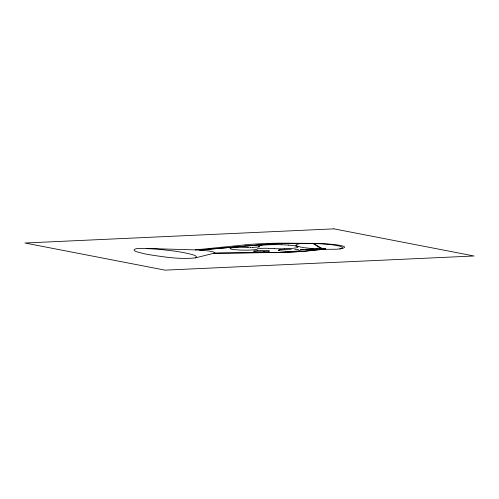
<?xml version="1.0" encoding="UTF-8"?>
<svg xmlns="http://www.w3.org/2000/svg" width="499" height="499" viewBox="0 0 499 499"><rect width="100%" height="100%" fill="white"/><g stroke="black" fill="none" stroke-linecap="round" stroke-linejoin="round"><path stroke-width="0.75" d="M257.415 248.876L261.844 248.365A11.801 1.235 0.9 0 1 263.179 248.302L267.327 248.259M195.327 257.889C199.357 256.361 191.928 254.446 190.543 254.159A113.223 11.833 0.9 0 0 186.395 253.168L180.557 252.039A113.198 11.833 0.9 0 0 174.85 251.122L157.36 249.101L142.371 248.408A9.219 0.961 0.9 0 0 139.583 248.49C137.4 248.015 130.825 249.65 135.865 251.421A76.865 8.034 0.9 0 0 138.154 252.213L144.024 253.685A126.022 13.174 0.9 0 0 148.527 254.577C163.946 256.954 179.721 259.542 195.327 257.889L214.283 253.155M259.137 246.924L252.338 247.454M260.765 250.685L262.249 250.523A5.165 0.543 0.9 0 1 263.715 250.473L266.017 250.51A4.566 0.48 0.9 0 1 268.406 250.704A4.528 0.474 0.9 0 1 269.36 250.928M316.141 248.514L315.792 248.571A22.542 2.358 0.9 0 1 314.052 248.808L304.116 247.685A46.85 4.896 0.9 0 1 300.785 247.099L296.418 245.839A32.416 3.387 0.9 0 1 295.714 245.277C298.259 242.701 303.579 243.967 307.085 243.412M261.52 245.402L262.143 245.315A19.573 2.046 0.9 0 1 269.217 244.766M339.782 248.87L340.929 248.677A32.273 3.374 0.9 0 0 343.967 247.81A31.973 3.343 0.9 0 0 337.979 245.046L336.307 244.803A31.973 3.343 0.9 0 0 327.962 243.992A32.067 3.35 0.9 0 0 315.83 243.4L279.827 243.156A70.128 7.329 0.9 0 0 245.882 244.816M213.89 253.255L285.927 252.388L302.631 251.471L323.24 249.338L336.476 249.232A13.766 1.441 0.9 0 0 339.495 248.914C341.279 249.169 344.223 247.317 341.029 246.612A42.976 4.491 0.9 0 0 338.503 245.901L332.178 244.797A41.061 4.291 0.9 0 0 327.799 244.285L313.428 243.356L276.153 243.549L199.064 250.024M263.622 251.639L263.634 251.639A5.47 0.574 0.9 0 1 260.696 251.814L260.472 251.82A5.47 0.574 0.9 0 1 253.685 251.222M321.082 249.244L320.988 249.238A4.828 0.505 0.9 0 0 322.285 249.232L302.338 251.377L283.638 252.344L214.383 253.13L214.869 252.7L213.79 252.107A30.944 3.237 0.9 0 0 212.48 251.727L209.1 251.059A32.578 3.406 0.9 0 0 207.191 250.779L200.255 250.086A8.957 0.936 0.9 0 0 197.853 249.974L146.637 248.465M313.628 248.858L311.563 249.045M195.24 249.899L245.845 244.816M200.111 250.08L265.368 244.298L287.73 243.344L312.873 243.462L320.745 248.246M306.299 249.587L303.698 249.812A23.522 2.458 0.9 0 0 300.916 250.174L299.512 250.454A21.064 2.202 0.9 0 0 298.645 250.729A10.092 1.054 0.9 0 1 290.848 251.39L290.724 251.396M310.403 249.132L309.966 249.163M269.179 244.76L270.708 244.71A19.586 2.046 0.9 0 1 281.187 244.728M264.695 251.434L264.507 251.446A5.47 0.574 0.9 0 1 263.79 251.615M303.398 249.431L303.286 249.431A23.833 2.489 0.9 0 1 300.117 249.475M322.292 249.294L322.41 249.232A4.753 0.499 0.9 0 0 325.51 248.839M252.082 247.46L251.571 247.467M257.559 250.66L257.328 250.666A5.464 0.574 0.9 0 0 254.49 250.854A6.437 0.674 0.9 0 0 254.34 250.872A5.464 0.574 0.9 0 0 253.592 251.109M319.934 248.24L319.541 248.24A4.753 0.499 0.9 0 0 317.801 248.302M250.835 247.473L250.479 247.473M290.668 251.396L290.424 251.396A10.092 1.054 0.9 0 1 285.815 251.284M250.249 247.473L249.7 247.467M320.807 249.238L320.333 249.232A22.218 2.32 0.9 0 0 317.389 249.219L315.43 249.232A23.821 2.489 0.9 0 0 306.299 249.587M264.801 251.434L265.281 251.44A4.566 0.48 0.9 0 0 268.624 251.29M294.822 249.438L295.127 249.444A22.91 2.395 0.9 0 0 298.577 249.475M248.708 247.454L248.552 247.448A3.743 0.393 0.9 0 1 248.009 247.429M321.431 248.259L313.428 243.356M291.191 249.338L290.961 249.332A10.092 1.054 0.9 0 0 287.044 249.263M247.959 247.429L241.722 247.273A14.259 1.491 0.9 0 0 237.381 247.348L232.066 247.778A14.259 1.491 0.9 0 0 230.326 248.19L230.039 248.658L231.524 249.182A14.091 1.472 0.9 0 0 233.844 249.556L236.407 249.812M285.272 251.259L285.303 251.265A10.042 1.048 0.9 0 1 281.218 250.903A9.999 1.048 0.9 0 1 279.003 250.436M267.982 248.302L267.951 248.296A19.48 2.033 0.9 0 0 274.163 248.658M319.953 248.234A4.753 0.499 0.9 0 1 323.103 248.34M325.429 248.714A4.753 0.499 0.9 0 1 325.516 248.795M269.448 251.072A4.528 0.474 0.9 0 1 268.799 251.265M257.609 250.666A5.47 0.574 0.9 0 1 260.472 250.71M259.293 246.899A19.48 2.033 0.9 0 1 258.775 246.437M258.831 246.275A19.48 2.033 0.9 0 1 261.563 245.421M284.399 248.758A19.573 2.046 0.9 0 1 274.238 248.658M284.343 248.764A19.798 2.071 0.9 0 0 288.79 248.614A19.573 2.046 0.9 0 0 294.298 248.153L295.152 248.034A19.586 2.046 0.9 0 0 297.809 246.749M288.441 245.109A19.586 2.046 0.9 0 1 293.15 245.595L293.574 245.651A19.449 2.033 0.9 0 1 297.429 246.55M281.205 244.728A19.449 2.033 0.9 0 1 288.453 245.109M257.141 249.088A13.61 1.422 0.9 0 1 254.683 249.712L254.06 249.793A13.685 1.428 0.9 0 1 249.107 250.099L248.153 250.124A13.61 1.422 0.9 0 1 236.994 249.856M325.336 248.677A4.716 0.493 0.9 0 0 325.236 248.639A4.659 0.487 0.9 0 0 324.194 248.452M316.41 248.44A4.828 0.505 0.9 0 1 317.707 248.29M323.246 248.34A4.828 0.505 0.9 0 1 324.188 248.433M309.611 249.182A23.971 2.507 0.9 0 1 305.039 249.388M279.053 250.436A10.092 1.054 0.9 0 1 278.748 250.18M278.748 250.155A10.092 1.054 0.9 0 1 278.791 250.068M279.727 249.731A10.092 1.054 0.9 0 1 286.844 249.263M278.741 250.074A9.999 1.048 0.9 0 1 279.677 249.737M333.937 228.854L24.95 243.007L165.063 270.146L474.05 255.993L333.937 228.854"/></g></svg>
